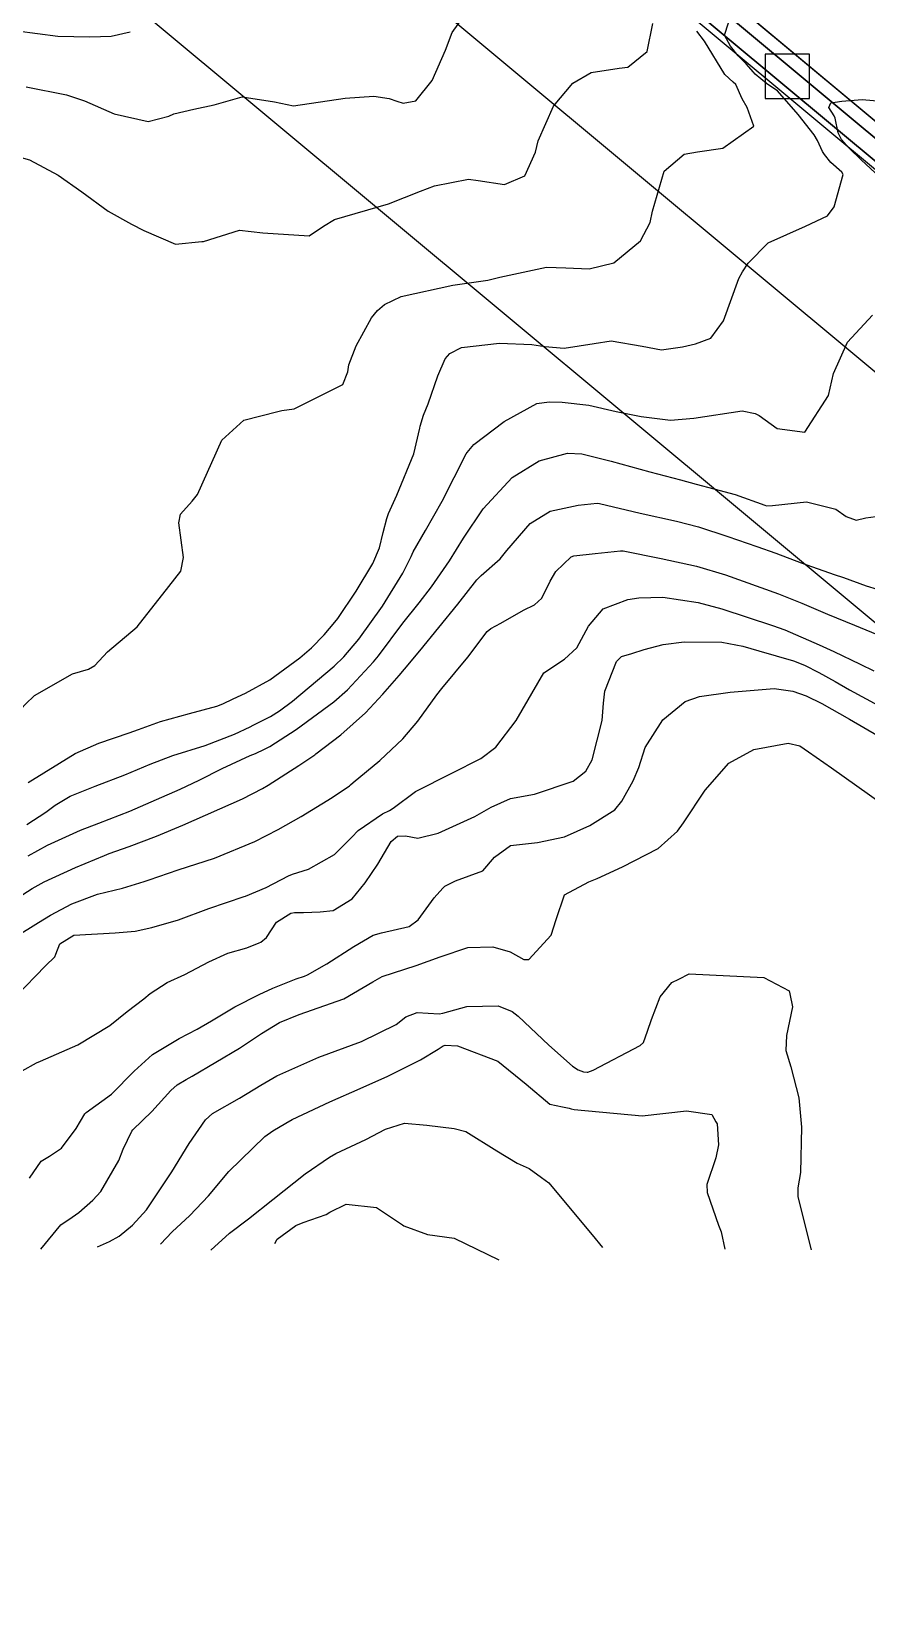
# Model space of a CAD drawing. Header units: feet. Extents: x 1318179 to 1318934, y 422463 to 423299.
# Drawn here: x 1318433.5 to 1318622.8, y 422462.6 to 422822.9 of the extents above; entities that cross this region are included whole.
import ezdxf

# ---------------------------------------------------------------- set-up
doc = ezdxf.new("R2010")
doc.units = ezdxf.units.FT
for name, color, linetype in [('C-DRNG-AREA', 150, 'CONTINUOUS'), ('C-MISC', 7, 'CONTINUOUS'), ('C-PVMT', 8, 'CONTINUOUS'), ('C-TOPO-MAJR', 32, 'CONTINUOUS'), ('L-PLNT-TREE', 90, 'CONTINUOUS'), ('V-PROP-LINE', 7, 'CONTINUOUS')]:
    doc.layers.add(name, color=color, linetype=linetype)

msp = doc.modelspace()

# ---------------------------------------------------------------- linework, layer by layer
at = {"layer": 'C-DRNG-AREA'}
msp.add_lwpolyline([(1318529.82, 422881.87), (1318634.23, 422794.85), (1318674.93, 422843.69), (1318683.48, 422855.21), (1318690.26, 422866.89), (1318693.47, 422874.21), (1318587.21, 422919.49), (1318545.18, 422869.07), (1318529.82, 422881.87)], close=True, dxfattribs=at)
at = {"layer": 'C-MISC'}
for points in [[(1318240.64, 423065.95), (1318924.26, 422496.21)], [(1318212.64, 423032.35), (1318896.26, 422462.61)]]:
    msp.add_lwpolyline(points, dxfattribs=at)
msp.add_lwpolyline([(1318509.55, 422894.86), (1318653.76, 422774.67), (1318651.2, 422771.6), (1318506.99, 422891.79), (1318509.55, 422894.86)], close=True, dxfattribs=at)
at = {"layer": 'C-PVMT'}
for points in [[(1318511.47, 422897.17), (1318655.69, 422776.98), (1318653.76, 422774.67), (1318509.55, 422894.86), (1318511.47, 422897.17)], [(1318506.99, 422891.79), (1318651.2, 422771.6), (1318650.24, 422770.45), (1318506.03, 422890.64), (1318506.99, 422891.79)]]:
    msp.add_lwpolyline(points, close=True, dxfattribs=at)
at = {"layer": 'C-TOPO-MAJR'}
for points in [[(1318432.29, 422810.4), (1318441.44, 422808.54), (1318445.48, 422807.24), (1318452.2, 422804.25), (1318459.97, 422802.55), (1318464.61, 422803.7), (1318465.75, 422804.27), (1318470.34, 422805.32), (1318474.94, 422806.3), (1318481.28, 422808.12), (1318488.59, 422807.01), (1318492.88, 422806.08), (1318504.63, 422807.78), (1318511.12, 422808.3), (1318514.62, 422807.74), (1318516.34, 422807.11), (1318517.76, 422806.69), (1318520.67, 422807.22), (1318524.39, 422811.82), (1318527.38, 422818.72), (1318528.89, 422822.72), (1318533.62, 422829.25)], [(1318430.27, 422823.11), (1318439.47, 422821.91), (1318446.7, 422821.72), (1318451.52, 422821.88), (1318455.84, 422822.9)], [(1318432.73, 422652.47), (1318443.38, 422659.05), (1318448.78, 422661.44), (1318455.6, 422663.76), (1318457.76, 422664.56), (1318462.77, 422666.34), (1318469.32, 422668.15), (1318475.52, 422669.8), (1318476.91, 422670.34), (1318479.22, 422671.48), (1318482.02, 422672.8), (1318487.58, 422675.84), (1318494.38, 422680.77), (1318496.96, 422683.03), (1318499.88, 422686.02), (1318502.32, 422688.91), (1318502.93, 422689.75), (1318507.09, 422695.9), (1318510.91, 422702.22), (1318512.39, 422705.73), (1318513.28, 422709.27), (1318514.06, 422712.42), (1318514.45, 422713.53), (1318516.33, 422717.74), (1318520.19, 422727.1), (1318521.58, 422732.92), (1318521.66, 422733.39), (1318522.42, 422735.9), (1318523.45, 422738.44), (1318525.62, 422744.79), (1318527.28, 422748.66), (1318528.35, 422749.86), (1318530.98, 422751.2), (1318539.67, 422752.2), (1318546.95, 422751.9), (1318549.89, 422751.46), (1318554.3, 422751.06), (1318561.1, 422752.1), (1318565, 422752.72), (1318571.98, 422751.51), (1318576.36, 422750.71), (1318581.11, 422751.35), (1318584.12, 422752.04), (1318587.57, 422753.37), (1318590.43, 422757.26), (1318593.95, 422766.9), (1318594.74, 422768.41), (1318596.03, 422770.35), (1318600.6, 422775), (1318609.03, 422778.77), (1318614.02, 422781.09), (1318615.57, 422783.18), (1318617.61, 422790.48), (1318617.26, 422791), (1318614.81, 422793.2), (1318613.37, 422795), (1318612.92, 422795.73), (1318611.74, 422798.18), (1318611.04, 422799.48), (1318607.38, 422804.12), (1318602.66, 422809.46), (1318602.11, 422809.87), (1318600.23, 422811.15), (1318597.63, 422813.29), (1318597.23, 422813.72), (1318595.61, 422815.6), (1318593.77, 422817.42), (1318592.05, 422819.59), (1318590.69, 422822.1), (1318591.61, 422824.93)], [(1318472.47, 422775.29), (1318472.53, 422775.3), (1318480.66, 422777.89), (1318485.92, 422777.23), (1318496.46, 422776.55), (1318499.71, 422778.74), (1318502.18, 422780.31), (1318514.45, 422783.86), (1318521.7, 422786.68), (1318524.88, 422787.9), (1318532.64, 422789.4), (1318534.79, 422789.14), (1318540.77, 422788.24), (1318545.37, 422790.17), (1318547.82, 422795.54), (1318548.38, 422798.13), (1318551.91, 422805.99), (1318556.26, 422811.21), (1318560.4, 422813.6), (1318566.77, 422814.6), (1318568.72, 422814.88), (1318573.16, 422818.37), (1318574.44, 422824.75)], [(1318489.34, 422736.7), (1318490.25, 422736.94), (1318493.03, 422737.28), (1318504.12, 422742.83), (1318505.24, 422745.71), (1318505.48, 422747.29), (1318507.12, 422751.59), (1318510.62, 422757.95), (1318511.99, 422759.62), (1318513.58, 422760.95), (1318517.33, 422762.78), (1318529.02, 422765.36), (1318537.01, 422766.53), (1318539.69, 422767.21), (1318550.26, 422769.47), (1318554.72, 422769.27), (1318560, 422769.08), (1318565.59, 422770.43), (1318571.64, 422775.42), (1318573.78, 422779.59), (1318574.34, 422782.18), (1318577.01, 422791.21), (1318581.52, 422795.13), (1318584.51, 422795.64), (1318590.32, 422796.45), (1318597.29, 422801.49), (1318595.79, 422805.73), (1318594.65, 422807.64), (1318593.21, 422810.89), (1318592.65, 422811.41), (1318590.78, 422813.18), (1318586.16, 422820.73), (1318584.41, 422822.98)], [(1318624.87, 422790.86), (1318621.69, 422793.85), (1318618.92, 422796.48), (1318617.21, 422798.46), (1318616.43, 422799.98), (1318615.76, 422803.27), (1318615.57, 422803.82), (1318614.33, 422805.71), (1318614.79, 422806.77), (1318617.29, 422807.1), (1318621.88, 422807.54), (1318627.02, 422807.08)], [(1318405.18, 422793.4), (1318408.14, 422794.04), (1318414.77, 422795.64), (1318418.96, 422796.56), (1318423.08, 422796.62), (1318433, 422793.79), (1318439.52, 422790.34), (1318444.93, 422786.52), (1318450.87, 422782.2), (1318456.14, 422779.23), (1318459, 422777.8), (1318466.14, 422774.69), (1318472.14, 422775.26)], [(1318472.14, 422775.26), (1318472.47, 422775.29)], [(1318432.42, 422643), (1318436.73, 422645.8), (1318438.83, 422647.36), (1318442.22, 422649.41), (1318447.92, 422651.68), (1318454.62, 422654.23), (1318460.41, 422656.7), (1318465.56, 422658.64), (1318472.91, 422660.93), (1318479.5, 422663.45), (1318483.07, 422665.16), (1318483.75, 422665.51), (1318487.66, 422667.48), (1318489.73, 422668.76), (1318492.67, 422670.96), (1318502.17, 422678.87), (1318504.34, 422681.01), (1318507.71, 422685.02), (1318513.13, 422692.49), (1318517.72, 422699.99), (1318519.57, 422703.76), (1318520.08, 422704.84), (1318522.84, 422709.66), (1318526.63, 422716.36), (1318532.11, 422727.08), (1318532.28, 422727.39), (1318533.83, 422729.2), (1318540.7, 422734.44), (1318548.13, 422738.54), (1318550.92, 422738.91), (1318553.84, 422738.8), (1318559.88, 422738.12), (1318566.11, 422736.7), (1318571.74, 422735.53), (1318578.45, 422734.77), (1318583.75, 422735.21), (1318594.69, 422736.84), (1318597.63, 422736.25), (1318598.53, 422735.76), (1318602.59, 422732.84), (1318608.87, 422732.03), (1318614.25, 422740.36), (1318615.4, 422745.32), (1318618.54, 422752.47), (1318624.22, 422758.56)], [(1318464.62, 422696.97), (1318467.34, 422700.44), (1318467.97, 422703.6), (1318466.87, 422711.42), (1318467.31, 422713.42), (1318469.93, 422716.33), (1318471.17, 422717.9), (1318476.65, 422730.22), (1318481.63, 422734.7), (1318489.34, 422736.7)], [(1318432.75, 422635.87), (1318437.15, 422638.3), (1318444.62, 422641.71), (1318448.75, 422643.29), (1318455.77, 422646), (1318461.87, 422648.62), (1318467.17, 422650.98), (1318471.53, 422653.06), (1318476.73, 422655.71), (1318483.11, 422658.6), (1318484.3, 422659.12), (1318486.37, 422660.04), (1318487.58, 422660.66), (1318493.53, 422664.5), (1318502.07, 422670.8), (1318505.18, 422673.57), (1318511.09, 422679.89), (1318512.18, 422681.24), (1318517.74, 422688.67), (1318521.41, 422693.31), (1318524.24, 422696.89), (1318528.33, 422702.84), (1318531.47, 422707.97), (1318535.9, 422714.62), (1318542.5, 422721.71), (1318548.62, 422725.5), (1318555.07, 422727.25), (1318558.32, 422727.12), (1318564.98, 422725.44), (1318573.73, 422723.02), (1318580.67, 422721.22), (1318584.21, 422720.23), (1318588.28, 422719.17), (1318593.08, 422717.88), (1318599.81, 422715.44), (1318600.23, 422715.32), (1318601.54, 422715.36), (1318609.29, 422716.22), (1318615.96, 422714.52), (1318618.27, 422712.88), (1318620.55, 422712.07), (1318622.72, 422712.55), (1318628.39, 422713.32)], [(1318428.33, 422625.01), (1318433.63, 422628.44), (1318436.35, 422629.93), (1318443.44, 422633.18), (1318450.03, 422635.97), (1318451.1, 422636.38), (1318455.61, 422637.95), (1318461.8, 422640.29), (1318467.83, 422642.81), (1318481.32, 422648.79), (1318485.85, 422651.12), (1318487.13, 422651.89), (1318494.14, 422656.35), (1318497.77, 422658.8), (1318498.01, 422658.98), (1318503.65, 422663.35), (1318509.28, 422668.33), (1318513.2, 422672.55), (1318516.85, 422676.8), (1318518.07, 422678.24), (1318521.55, 422682.42), (1318530.22, 422692.94), (1318534.49, 422698.5), (1318535.45, 422699.5), (1318539.79, 422703.28), (1318541.28, 422705.12), (1318546.63, 422711.29), (1318551.12, 422714.09), (1318557.48, 422715.44), (1318561.82, 422715.87), (1318562.3, 422715.83), (1318571.56, 422713.62), (1318579.78, 422711.81), (1318584.8, 422710.53), (1318591.39, 422708.34), (1318598, 422706.09), (1318602.28, 422704.56), (1318608.09, 422702.33), (1318615.51, 422699.74), (1318617.68, 422699.04), (1318622.79, 422697.14), (1318627.77, 422695.65)], [(1318429.83, 422617.45), (1318435.1, 422620.74), (1318437.81, 422622.37), (1318442.62, 422624.95), (1318448.48, 422627.18), (1318454.15, 422628.56), (1318459.07, 422630), (1318460.15, 422630.4), (1318466.75, 422632.67), (1318474.97, 422635.36), (1318484.11, 422639.11), (1318489.46, 422641.87), (1318494.66, 422644.79), (1318501.65, 422649.1), (1318505.6, 422651.75), (1318505.86, 422651.97), (1318506.44, 422652.49), (1318512.49, 422657.49), (1318517.72, 422662.43), (1318521.08, 422666.44), (1318525.43, 422672.41), (1318526.58, 422673.84), (1318532.42, 422680.96), (1318536.84, 422686.75), (1318537.67, 422687.44), (1318539.92, 422688.68), (1318545.08, 422691.58), (1318547.59, 422692.84), (1318549.27, 422694.35), (1318551.15, 422698.16), (1318552.38, 422700.4), (1318555.91, 422703.72), (1318556.46, 422703.93), (1318561.31, 422704.48), (1318567.07, 422705.11), (1318567.65, 422705.08), (1318576.34, 422703.36), (1318584.32, 422701.59), (1318590.91, 422699.66), (1318602.93, 422695.29), (1318608.2, 422693.17), (1318614.02, 422690.69), (1318620.13, 422688.21), (1318625.3, 422686.12)], [(1318371.29, 422617.01), (1318378.61, 422622.12), (1318382.92, 422626.09), (1318383.63, 422626.81), (1318388.92, 422631.82), (1318391.4, 422633.83), (1318402.53, 422641.81), (1318406.88, 422644.96), (1318412.99, 422649.16), (1318416.14, 422651.45), (1318420.05, 422655.26), (1318421.99, 422658.25), (1318422.48, 422659.16), (1318426.55, 422664.26), (1318432.16, 422670.26), (1318434.13, 422672.22), (1318442.75, 422677.16), (1318446.4, 422678.26), (1318447.85, 422679.03), (1318450.71, 422682.18), (1318457.48, 422687.84), (1318464.62, 422696.97)], [(1318429.91, 422603.91), (1318436.67, 422610.9), (1318438.81, 422612.94), (1318439, 422613.51), (1318439.88, 422615.91), (1318443.06, 422617.87), (1318452.45, 422618.41), (1318457.02, 422618.74), (1318460.77, 422619.57), (1318466.84, 422621.33), (1318473.67, 422623.94), (1318481.7, 422626.64), (1318482.02, 422626.74), (1318486.69, 422628.7), (1318491.77, 422631.3), (1318492.68, 422631.68), (1318496.29, 422632.86), (1318502.22, 422636.18), (1318506.15, 422640.1), (1318507.59, 422641.58), (1318513.13, 422645.43), (1318514.68, 422646.16), (1318515.55, 422646.68), (1318520.58, 422650.5), (1318528.86, 422654.64), (1318535.39, 422657.93), (1318538.8, 422660.51), (1318543.38, 422666.58), (1318549.73, 422677.38), (1318554.39, 422680.52), (1318557.15, 422683.04), (1318559.81, 422688.01), (1318563.16, 422691.95), (1318568.71, 422694.03), (1318571.21, 422694.43), (1318576.71, 422694.54), (1318584.69, 422693.36), (1318590.09, 422691.95), (1318601.53, 422688.17), (1318604.36, 422687.14), (1318612.12, 422683.78), (1318615.47, 422682.2), (1318621.43, 422679.34), (1318624.54, 422677.82)], [(1318428.1, 422585.26), (1318434.65, 422588.88), (1318435.5, 422589.28), (1318444.02, 422592.96), (1318451.27, 422597.34), (1318455.2, 422600.57), (1318458.93, 422603.42), (1318460.42, 422604.61), (1318464.22, 422607.11), (1318468.3, 422608.91), (1318473.73, 422611.82), (1318478.04, 422613.81), (1318482.36, 422614.95), (1318485.12, 422616.14), (1318485.53, 422616.3), (1318486.8, 422617.34), (1318489.03, 422620.83), (1318492.29, 422622.85), (1318493.11, 422622.99), (1318495.15, 422623.03), (1318498.99, 422623.15), (1318501.89, 422623.42), (1318506.19, 422626.07), (1318509.18, 422629.7), (1318512.05, 422633.99), (1318515.03, 422639.1), (1318516.47, 422640.3), (1318518.34, 422640.43), (1318521.11, 422639.9), (1318525.7, 422641.02), (1318534.03, 422644.77), (1318537.77, 422646.91), (1318542.13, 422648.84), (1318547.56, 422649.85), (1318556.33, 422652.83), (1318559.19, 422655.09), (1318560.65, 422657.63), (1318562.95, 422666.54), (1318563.23, 422670.49), (1318563.56, 422673.26), (1318566.15, 422679.93), (1318567.32, 422681.11), (1318569.69, 422681.81), (1318572.42, 422682.67), (1318576.73, 422683.8), (1318581.53, 422684.43), (1318590.1, 422684.34), (1318594.86, 422683.42), (1318598.45, 422682.41), (1318606.29, 422680.15), (1318608.78, 422679.15), (1318612.04, 422677.47), (1318615.81, 422675.4), (1318619.01, 422673.55), (1318625.61, 422669.97)], [(1318433, 422562.7), (1318435.64, 422566.55), (1318437.53, 422567.7), (1318440.28, 422569.5), (1318443.6, 422574), (1318445.59, 422577.34), (1318445.92, 422577.64), (1318451.61, 422581.74), (1318456.77, 422586.98), (1318460.9, 422590.79), (1318466.98, 422594.41), (1318471.04, 422596.5), (1318474.29, 422598.44), (1318479.64, 422601.59), (1318485.13, 422604.39), (1318488.26, 422605.84), (1318493.5, 422607.96), (1318495.37, 422608.59), (1318496.05, 422608.86), (1318500.47, 422611.32), (1318506.57, 422615.29), (1318510.96, 422617.86), (1318512.9, 422618.37), (1318519.11, 422619.82), (1318521.19, 422621.34), (1318524.84, 422626.31), (1318526.78, 422628.54), (1318527.27, 422628.96), (1318529.63, 422630.16), (1318535.82, 422632.48), (1318538.52, 422635.57), (1318542.13, 422638.21), (1318548.23, 422638.91), (1318554.41, 422640.17), (1318560.15, 422642.77), (1318565.78, 422646.3), (1318567.4, 422648.29), (1318569.92, 422652.89), (1318571.26, 422655.93), (1318572.7, 422660.44), (1318576.71, 422666.75), (1318581.78, 422670.88), (1318585.01, 422672.03), (1318591.95, 422672.97), (1318601.93, 422673.81), (1318606.18, 422673.24), (1318609.16, 422672.19), (1318612.77, 422670.45), (1318619.03, 422666.85), (1318628.74, 422661.19)], [(1318435.59, 422546.56), (1318440.17, 422552.12), (1318442.74, 422553.85), (1318444.23, 422554.89), (1318447.36, 422557.69), (1318449.21, 422559.71), (1318453.31, 422566.72), (1318454.26, 422569.32), (1318456.21, 422573.38), (1318456.44, 422573.65), (1318460.79, 422577.84), (1318465.11, 422582.63), (1318466.5, 422583.91), (1318468.53, 422585.12), (1318469.9, 422585.84), (1318480.66, 422592.25), (1318485.67, 422595.57), (1318489.74, 422598.05), (1318494.16, 422599.84), (1318504.3, 422603.41), (1318510.9, 422607.25), (1318512.99, 422608.45), (1318520.74, 422611), (1318526.19, 422612.93), (1318532.42, 422615.07), (1318538.11, 422615.19), (1318542.06, 422614.06), (1318545.13, 422612.37), (1318546.28, 422612.3), (1318551.35, 422617.86), (1318552.52, 422621.42), (1318554.4, 422627.04), (1318559.93, 422629.98), (1318561.79, 422630.71), (1318567.57, 422633.37), (1318575.63, 422637.55), (1318580, 422641.44), (1318581.39, 422643.32), (1318586.26, 422650.73), (1318591.65, 422656.88), (1318597.3, 422660.01), (1318605.13, 422661.45), (1318607.73, 422660.79), (1318609.69, 422659.45)], [(1318609.69, 422659.45), (1318614.94, 422655.87), (1318629.31, 422645.64), (1318634.72, 422643.11), (1318636.96, 422642.06)], [(1318580.31, 422607.91), (1318582.64, 422609.11), (1318599.59, 422608.22), (1318605.33, 422605.23), (1318605.49, 422604.52)], [(1318573.19, 422596.08), (1318574.1, 422598.75), (1318576.05, 422603.89), (1318578.76, 422607.12), (1318580.31, 422607.91)], [(1318448.46, 422547.16), (1318451.19, 422548.37), (1318453.35, 422549.57), (1318456.38, 422552.02), (1318459.56, 422555.5), (1318465.33, 422564.11), (1318469.21, 422570.61), (1318472.96, 422575.98), (1318474.57, 422577.36), (1318480.66, 422580.89), (1318485.53, 422583.81), (1318489.14, 422585.92), (1318498.68, 422590.2), (1318508.37, 422593.76), (1318516.2, 422597.55), (1318518.38, 422599.35), (1318520.93, 422600.27), (1318525.97, 422600.04), (1318526.76, 422600.14), (1318532.23, 422601.7), (1318539.34, 422601.8), (1318542.54, 422600.53), (1318543.9, 422599.51), (1318550.8, 422592.86), (1318556.17, 422588.12), (1318557.5, 422587.33), (1318558.67, 422586.85), (1318559.52, 422586.8)], [(1318605.49, 422604.52), (1318606.13, 422601.57), (1318604.73, 422595.05), (1318604.6, 422591.66), (1318605.74, 422587.97), (1318607.51, 422580.94), (1318608.16, 422574.31), (1318607.9, 422564), (1318607.34, 422560.48), (1318607.32, 422558.55), (1318608.6, 422553.33), (1318610.31, 422546.47)], [(1318559.52, 422586.8), (1318559.68, 422586.79), (1318560.89, 422587.24), (1318571.58, 422592.83), (1318572.29, 422593.47), (1318573.19, 422596.08)], [(1318462.77, 422547.74), (1318465.36, 422550.52), (1318469.4, 422554.25), (1318473.65, 422558.73), (1318478.22, 422564.21), (1318486.38, 422572.2), (1318488.19, 422573.42), (1318491.14, 422575.19), (1318492.61, 422576.03), (1318501.19, 422580.06), (1318508.02, 422583.03), (1318514.32, 422585.85), (1318521.74, 422589.54), (1318525.7, 422591.98), (1318526.83, 422592.72), (1318527.34, 422592.89), (1318530.1, 422592.72), (1318539.28, 422589.23), (1318545.65, 422584.01), (1318551.08, 422579.49), (1318553.92, 422578.93), (1318555.45, 422578.63), (1318555.92, 422578.48)], [(1318555.92, 422578.48), (1318556.57, 422578.26), (1318572.02, 422576.87), (1318582.05, 422578), (1318587.79, 422577.18), (1318588.74, 422575.5)], [(1318474.13, 422546.4), (1318478.37, 422550.24), (1318482.7, 422553.49), (1318488.2, 422557.89), (1318495.54, 422563.71), (1318501.11, 422567.5), (1318502.55, 422568.29), (1318509.31, 422571.52), (1318513.77, 422573.84), (1318518.08, 422575.18), (1318523.13, 422574.77), (1318529.35, 422573.99), (1318532.03, 422573.27), (1318539.01, 422568.9), (1318543.63, 422566.1), (1318546.35, 422564.89), (1318549.14, 422562.85)], [(1318588.74, 422575.5), (1318589.02, 422575.02), (1318589.33, 422570.25), (1318588.74, 422567.32), (1318586.7, 422561.28), (1318586.73, 422559.45), (1318589.33, 422552.07), (1318589.92, 422550.53), (1318590.78, 422546.59)], [(1318549.14, 422562.85), (1318550.8, 422561.64), (1318556.83, 422554.45)], [(1318488.67, 422547.87), (1318489.21, 422548.83), (1318493.46, 422551.94), (1318495.08, 422552.63), (1318500.3, 422554.43), (1318501.19, 422555), (1318504.86, 422556.83), (1318511.73, 422556.02), (1318517.6, 422552.1), (1318517.91, 422551.87), (1318523.3, 422549.95), (1318529.39, 422549.07), (1318539.47, 422544.19)], [(1318556.83, 422554.45), (1318560.69, 422549.85), (1318563.03, 422547.01)]]:
    msp.add_lwpolyline(points, dxfattribs=at)
at = {"layer": 'L-PLNT-TREE'}
msp.add_lwpolyline([(1318599.93, 422807.77), (1318609.93, 422807.77), (1318609.93, 422817.77), (1318599.93, 422817.77), (1318599.93, 422807.77)], close=True, dxfattribs=at)
at = {"layer": 'V-PROP-LINE'}
for points in [[(1318205.86, 423151.87), (1318906.18, 422568.21), (1318846.87, 423199.56), (1318846.82, 423200.09), (1318730.64, 423223.81), (1318629.46, 423273.42), (1318205.86, 423151.87)], [(1318529.82, 422881.87), (1318634.23, 422794.85), (1318674.93, 422843.69), (1318683.48, 422855.21), (1318690.26, 422866.89), (1318693.47, 422874.21), (1318587.21, 422919.49), (1318545.18, 422869.07), (1318529.82, 422881.87)]]:
    msp.add_lwpolyline(points, close=True, dxfattribs=at)

doc.saveas('drawing.dxf')
